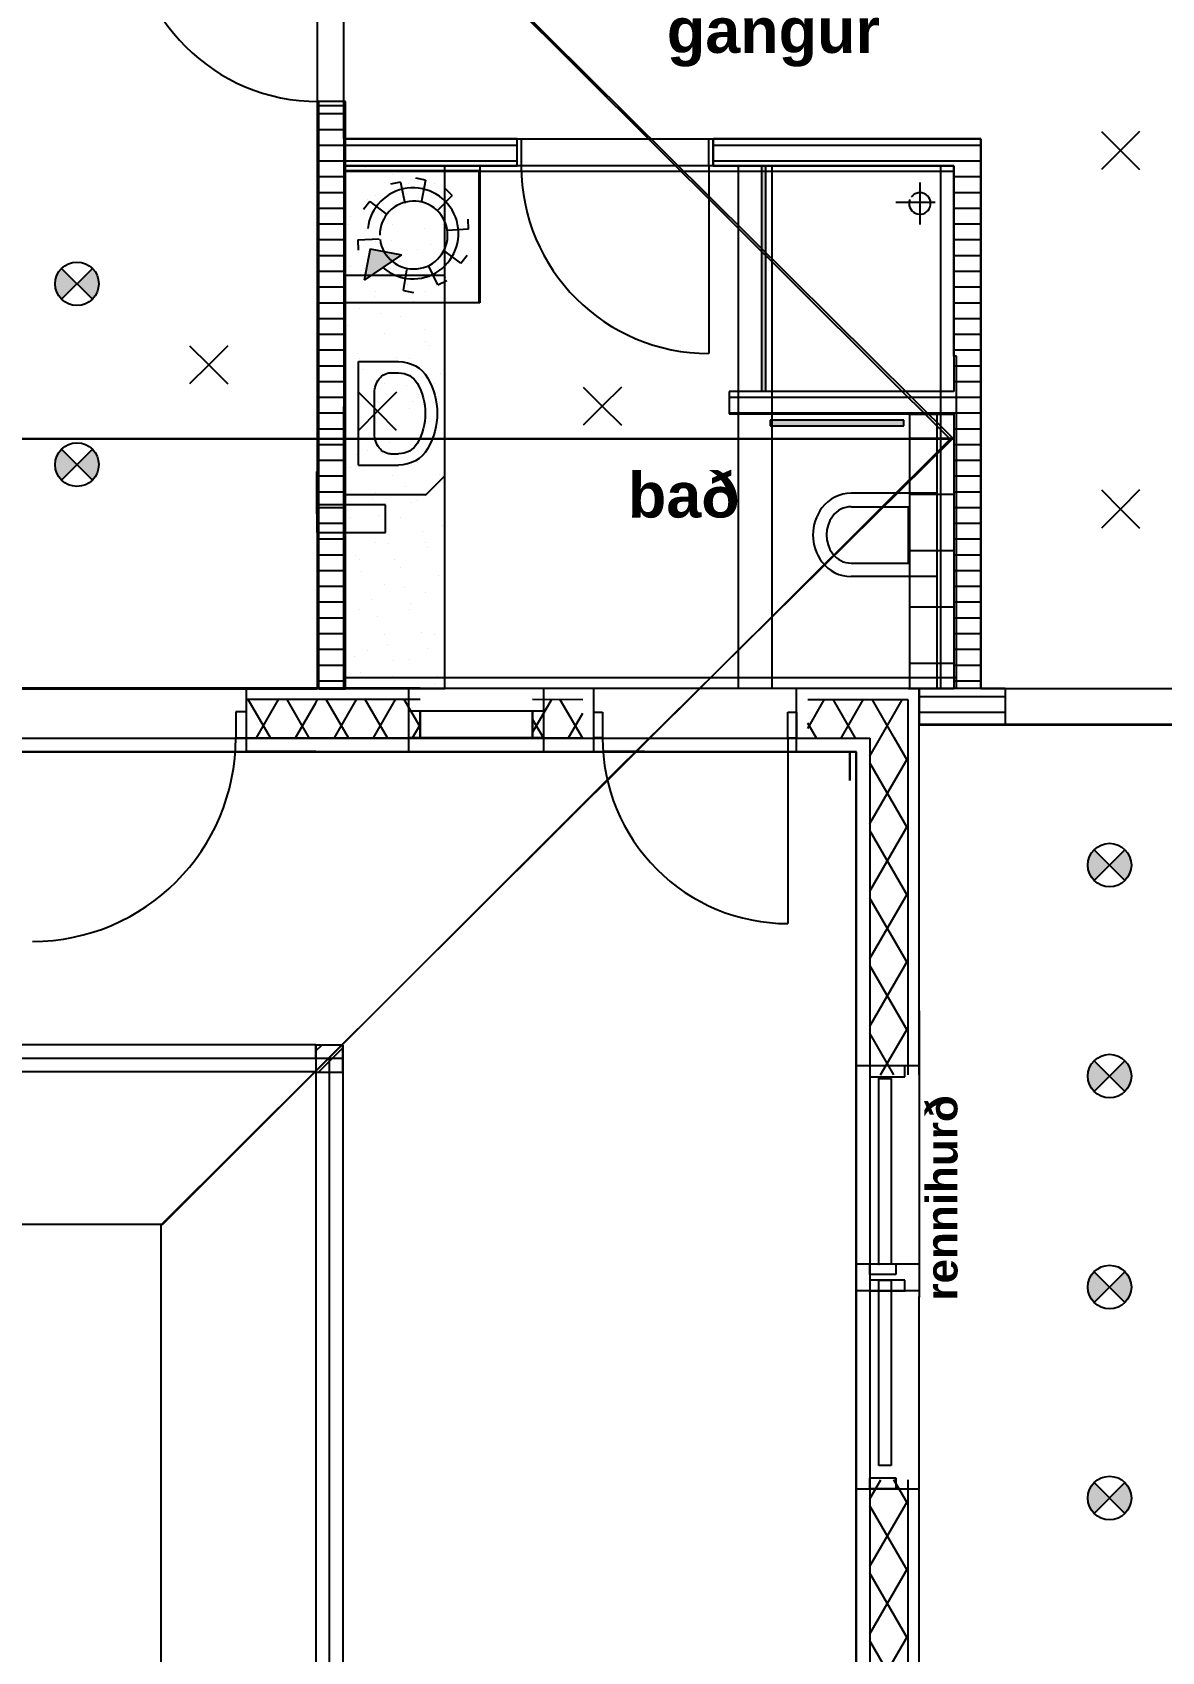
# Model space of a CAD drawing. Header units: millimetres. Extents: x -242231 to 419123, y -2399 to 525285.
# Drawn here: x -109535 to -104519, y 42286 to 49481 of the extents above; entities that cross this region are included whole.
import ezdxf

# ---------------------------------------------------------------- set-up
doc = ezdxf.new("R2010")
doc.units = ezdxf.units.MM
for name, color, linetype in [('Grunnur', 252, 'Continuous'), ('R-TAKN-LAGSPENNA', 7, 'Continuous'), ('TAKN', 7, 'Continuous')]:
    doc.layers.add(name, color=color, linetype=linetype)
doc.styles.add('GENERATED_STYLE_1', font='swissb.ttf')

msp = doc.modelspace()

# ---------------------------------------------------------------- hatches: boundary and pattern name
at = {"layer": 'Grunnur', "linetype": 'Continuous'}
for points in [[(-106277.844, 48888.869), (-106277.844, 47885.561), (-106294.719, 47885.561), (-106294.719, 48888.869)], [(-108034.26, 48519.505), (-107895.365, 48492.893), (-108060.873, 48380.611)], [(-105664.127, 47758.706), (-106257.025, 47758.706), (-106257.025, 47733.611), (-105664.127, 47733.611)]]:
    msp.add_hatch(color=256, dxfattribs=at).paths.add_polyline_path(points, flags=0)
at = {"layer": 'TAKN'}
h = msp.add_hatch(color=7, dxfattribs=at)
h.dxf.hatch_style = 1
h.paths.add_polyline_path([(-109268.293, 48432.502), (-109336.746, 48364.106), (-109268.293, 48295.709, 0.19880539), (-109239.979, 48364.106, 0.19880539)])
h.paths.add_polyline_path([(-109405.199, 48432.502, 0.19880539), (-109433.513, 48364.106, 0.19880539), (-109405.199, 48295.709), (-109336.746, 48364.106)])
h = msp.add_hatch(color=7, dxfattribs=at)
h.dxf.hatch_style = 1
h.paths.add_polyline_path([(-109268.291, 47628.984), (-109336.744, 47560.588), (-109268.291, 47492.191, 0.19880539), (-109239.977, 47560.588, 0.19880539)])
h.paths.add_polyline_path([(-109405.197, 47628.984, 0.19880539), (-109433.512, 47560.588, 0.19880539), (-109405.197, 47492.191), (-109336.744, 47560.588)])
h = msp.add_hatch(color=7, dxfattribs=at)
h.dxf.hatch_style = 1
h.paths.add_polyline_path([(-104681.547, 45849.647), (-104750, 45781.25), (-104681.547, 45712.853, 0.19880539), (-104653.233, 45781.25, 0.19880539)])
h.paths.add_polyline_path([(-104818.453, 45849.647, 0.19880539), (-104846.767, 45781.25, 0.19880539), (-104818.453, 45712.853), (-104750, 45781.25)])
h = msp.add_hatch(color=7, dxfattribs=at)
h.dxf.hatch_style = 1
h.paths.add_polyline_path([(-104681.547, 44912.147), (-104750, 44843.75), (-104681.547, 44775.353, 0.19880539), (-104653.233, 44843.75, 0.19880539)])
h.paths.add_polyline_path([(-104818.453, 44912.147, 0.19880539), (-104846.767, 44843.75, 0.19880539), (-104818.453, 44775.353), (-104750, 44843.75)])
h = msp.add_hatch(color=7, dxfattribs=at)
h.dxf.hatch_style = 1
h.paths.add_polyline_path([(-104681.547, 43974.647), (-104750, 43906.25), (-104681.547, 43837.853, 0.19880539), (-104653.233, 43906.25, 0.19880539)])
h.paths.add_polyline_path([(-104818.453, 43974.647, 0.19880539), (-104846.767, 43906.25, 0.19880539), (-104818.453, 43837.853), (-104750, 43906.25)])
h = msp.add_hatch(color=7, dxfattribs=at)
h.dxf.hatch_style = 1
h.paths.add_polyline_path([(-104681.547, 43037.147), (-104750, 42968.75), (-104681.547, 42900.353, 0.19880539), (-104653.233, 42968.75, 0.19880539)])
h.paths.add_polyline_path([(-104818.453, 43037.147, 0.19880539), (-104846.767, 42968.75, 0.19880539), (-104818.453, 42900.353), (-104750, 42968.75)])

# ---------------------------------------------------------------- linework, layer by layer
at = {"layer": 'Grunnur', "linetype": 'Continuous'}
for p, q in [((-108933.43, 51136.084), (-105457.406, 47674.27)), ((-105442.651, 47675.627), (-108923.389, 51127.664)), ((-108268.535, 46565.039), (-108268.535, 50205.488)), ((-108152.166, 50205.482), (-108152.166, 49008.09)), ((-108144.63, 49174.021), (-108264.63, 49174.021)), ((-108264.63, 49174.021), (-108264.63, 49156.021)), ((-108264.63, 49156.021), (-108264.63, 46565.039)), ((-108264.63, 49156.021), (-108144.63, 49156.021)), ((-108264.63, 49156.021), (-108144.63, 49156.021)), ((-108144.63, 49156.021), (-108144.63, 49174.021)), ((-108144.63, 46565.039), (-108144.63, 49156.021)), ((-108264.63, 49120.213), (-108144.63, 49120.213)), ((-108264.63, 49050.213), (-108144.63, 49050.213)), ((-108152.166, 49008.09), (-105321.624, 49008.09)), ((-107381.509, 49008.345), (-108150.789, 49008.345)), ((-108150.789, 49008.345), (-108150.789, 48888.345)), ((-107381.509, 49008.345), (-107363.509, 49008.345)), ((-107381.509, 48888.345), (-107381.509, 49008.345)), ((-107381.509, 48888.345), (-107381.509, 49008.345)), ((-107363.509, 49008.345), (-107363.509, 48888.345)), ((-106529.509, 48888.345), (-106529.509, 49008.345)), ((-106529.509, 49008.345), (-106511.509, 49008.345)), ((-105321.609, 49008.345), (-106511.509, 49008.345)), ((-106511.509, 49008.345), (-106511.509, 48888.345)), ((-106511.509, 48888.345), (-106511.509, 49008.345)), ((-105321.624, 49008.09), (-105321.609, 47894.699)), ((-105321.609, 46567.004), (-105321.609, 49008.345)), ((-108264.63, 48980.213), (-108144.63, 48980.213)), ((-108150.789, 48980.213), (-107381.509, 48980.213)), ((-106511.509, 48980.213), (-105349.74, 48980.213)), ((-105349.74, 48980.213), (-105321.609, 48980.213)), ((-108264.63, 48910.213), (-108144.63, 48910.213)), ((-108150.789, 48910.213), (-107381.509, 48910.213)), ((-105441.277, 48888.345), (-108150.789, 48888.345)), ((-108150.789, 48888.345), (-108150.789, 47818.934)), ((-108150.789, 48888.345), (-108150.789, 46566.53)), ((-107702.614, 48888.345), (-108150.789, 48888.345)), ((-108150.789, 48888.345), (-107381.509, 48888.345)), ((-105441.277, 48863.513), (-108150.789, 48863.513)), ((-108145.988, 48867.203), (-107551.298, 48867.203)), ((-108145.988, 48278.844), (-108145.988, 48867.203)), ((-108145.92, 48888.345), (-107547.313, 48888.345)), ((-108145.92, 48278.887), (-108145.92, 48888.345)), ((-108056.178, 48879.427), (-108056.178, 48879.427)), ((-107714.686, 48862.185), (-107714.686, 48862.185)), ((-107702.614, 48391.148), (-107702.614, 48888.345)), ((-107551.298, 48867.203), (-107551.298, 48278.844)), ((-107547.313, 48888.345), (-107547.313, 48278.887)), ((-107363.509, 48888.345), (-107381.509, 48888.345)), ((-106511.509, 48888.345), (-106529.509, 48888.345)), ((-106529.509, 48888.345), (-106529.509, 48054.345)), ((-106511.509, 48910.213), (-105419.74, 48910.213)), ((-106511.509, 48888.345), (-105441.609, 48888.345)), ((-106400.318, 48888.345), (-106400.318, 46566.612)), ((-106294.719, 47885.561), (-106294.719, 48888.869)), ((-106294.719, 48888.869), (-106277.844, 48888.869)), ((-106277.844, 48888.869), (-106277.844, 47885.561)), ((-106250.318, 48888.345), (-106250.318, 46566.612)), ((-105500.318, 48888.345), (-105500.318, 46566.612)), ((-105441.609, 48888.345), (-105441.609, 47884.821)), ((-105441.279, 48042.287), (-105441.277, 48888.345)), ((-105419.74, 48910.213), (-105321.609, 48910.213)), ((-108264.63, 48840.213), (-108144.63, 48840.213)), ((-107900.147, 48815.15), (-107944.586, 48806.699)), ((-107935.051, 48848.545), (-107935.051, 48848.545)), ((-107900.147, 48815.15), (-107880.566, 48722.766)), ((-107862.688, 48808.316), (-107862.688, 48808.316)), ((-107788.07, 48824.106), (-107832.197, 48834.055)), ((-107788.07, 48824.106), (-107806.907, 48731.567)), ((-107749.436, 48811.422), (-107749.436, 48811.422)), ((-107670.298, 48757.023), (-107702.135, 48789.157)), ((-105592.819, 48813.646), (-105592.819, 48628.046)), ((-105441.609, 48840.213), (-105321.609, 48840.213)), ((-108264.63, 48770.213), (-108144.63, 48770.213)), ((-108035.514, 48730.009), (-108063.905, 48694.793)), ((-108046.42, 48737.176), (-108046.42, 48737.176)), ((-108035.514, 48730.009), (-107960.769, 48672.291)), ((-108010.69, 48754.448), (-108010.69, 48754.448)), ((-107836.353, 48735.96), (-107836.353, 48735.96)), ((-107823.682, 48737.176), (-107823.682, 48737.176)), ((-107670.298, 48757.023), (-107735.978, 48689.167)), ((-105524.853, 48724.767), (-105699.996, 48724.767)), ((-105441.609, 48770.213), (-105321.609, 48770.213)), ((-108264.63, 48700.213), (-108144.63, 48700.213)), ((-108120.667, 48662.93), (-108120.667, 48662.93)), ((-107984.354, 48682.092), (-107984.354, 48682.092)), ((-107597.442, 48606.706), (-107599.115, 48651.909)), ((-105441.609, 48700.213), (-105321.609, 48700.213)), ((-108264.63, 48630.213), (-108144.63, 48630.213)), ((-108132.356, 48628.224), (-108132.356, 48628.224)), ((-107935.051, 48625.807), (-107935.051, 48625.807)), ((-107790.864, 48610.981), (-107790.864, 48610.981)), ((-107712.312, 48625.807), (-107712.312, 48625.807)), ((-107597.442, 48606.706), (-107691.72, 48601.239)), ((-105441.609, 48630.213), (-105321.609, 48630.213)), ((-108264.63, 48560.213), (-108144.63, 48560.213)), ((-108089.403, 48558.789), (-107995.137, 48564.474)), ((-108089.403, 48558.789), (-108087.626, 48513.589)), ((-108086.867, 48503.245), (-108086.867, 48503.245)), ((-108034.26, 48519.505), (-108060.873, 48380.611)), ((-107895.365, 48492.893), (-108060.873, 48380.611)), ((-108034.26, 48519.505), (-107895.365, 48492.893)), ((-108009.297, 48551.56), (-108009.297, 48551.56)), ((-107938.865, 48557.113), (-107938.865, 48557.113)), ((-107823.682, 48514.437), (-107823.682, 48514.437)), ((-107764.528, 48538.625), (-107764.528, 48538.625)), ((-107630.961, 48455.707), (-107706.948, 48511.781)), ((-105441.609, 48560.213), (-105321.609, 48560.213)), ((-108264.63, 48490.213), (-108144.63, 48490.213)), ((-108120.667, 48440.191), (-108120.667, 48440.191)), ((-108060.531, 48430.888), (-108060.531, 48430.888)), ((-107912.53, 48484.756), (-107912.53, 48484.756)), ((-107897.928, 48440.191), (-107897.928, 48440.191)), ((-107887.005, 48333.78), (-107871.078, 48426.863)), ((-107734.412, 48359.857), (-107775.297, 48444.984)), ((-107630.961, 48455.707), (-107603.346, 48491.534)), ((-105441.609, 48490.213), (-105321.609, 48490.213)), ((-108264.63, 48420.213), (-108144.63, 48420.213)), ((-108264.63, 48350.213), (-108144.63, 48350.213)), ((-108150.789, 48400.619), (-108150.789, 47427.209)), ((-107702.332, 48400.619), (-108150.789, 48400.619)), ((-108150.789, 48400.619), (-108150.789, 46566.821)), ((-107911.777, 48400.619), (-108150.789, 48400.619)), ((-107867.041, 48359.777), (-107867.041, 48359.777)), ((-107867.041, 48359.777), (-107867.041, 48359.777)), ((-107734.412, 48359.857), (-107693.235, 48378.583)), ((-107719.04, 48413.646), (-107719.04, 48413.646)), ((-107712.312, 48403.068), (-107712.312, 48403.068)), ((-107703.066, 47510.758), (-107703.066, 48391.597)), ((-107703.066, 48391.597), (-107702.332, 48390.868)), ((-107703.066, 47514.651), (-107703.066, 48391.597)), ((-107703.066, 48391.597), (-107702.614, 48391.148)), ((-107702.332, 48390.868), (-107702.332, 48400.619)), ((-105441.609, 48420.213), (-105321.609, 48420.213)), ((-105441.609, 48350.213), (-105321.609, 48350.213)), ((-108264.63, 48280.213), (-108144.63, 48280.213)), ((-107551.298, 48278.844), (-108145.988, 48278.844)), ((-107547.313, 48278.887), (-108145.92, 48278.887)), ((-108015.043, 48305.909), (-108015.043, 48305.909)), ((-108015.043, 48305.909), (-108015.043, 48305.909)), ((-108009.297, 48328.822), (-108009.297, 48328.822)), ((-108009.297, 48328.822), (-108009.297, 48328.822)), ((-107887.005, 48333.78), (-107842.588, 48325.219)), ((-107840.706, 48287.421), (-107840.706, 48287.421)), ((-107840.706, 48287.421), (-107840.706, 48287.421)), ((-107786.559, 48328.822), (-107786.559, 48328.822)), ((-107786.559, 48328.822), (-107786.559, 48328.822)), ((-105441.609, 48280.213), (-105321.609, 48280.213)), ((-108264.63, 48210.213), (-108144.63, 48210.213)), ((-108083.544, 48254.576), (-108083.544, 48254.576)), ((-108083.544, 48254.576), (-108083.544, 48254.576)), ((-107988.707, 48233.553), (-107988.707, 48233.553)), ((-107988.707, 48233.553), (-107988.707, 48233.553)), ((-107897.928, 48217.452), (-107897.928, 48217.452)), ((-107897.928, 48217.452), (-107897.928, 48217.452)), ((-105441.609, 48210.213), (-105321.609, 48210.213)), ((-108264.63, 48140.213), (-108144.63, 48140.213)), ((-108136.709, 48179.685), (-108136.709, 48179.685)), ((-108136.709, 48179.685), (-108136.709, 48179.685)), ((-107972.174, 48143.206), (-107972.174, 48143.206)), ((-107972.174, 48143.206), (-107972.174, 48143.206)), ((-107795.217, 48162.442), (-107795.217, 48162.442)), ((-107795.217, 48162.442), (-107795.217, 48162.442)), ((-105441.609, 48140.213), (-105321.609, 48140.213)), ((-108264.63, 48070.213), (-108144.63, 48070.213)), ((-107786.559, 48106.083), (-107786.559, 48106.083)), ((-107786.559, 48106.083), (-107786.559, 48106.083)), ((-107768.881, 48090.086), (-107768.881, 48090.086)), ((-107768.881, 48090.086), (-107768.881, 48090.086)), ((-105441.609, 48070.213), (-105321.609, 48070.213)), ((-108264.63, 48000.213), (-108144.63, 48000.213)), ((-108091.22, 48054.706), (-108091.22, 48054.706)), ((-108091.22, 48054.706), (-108091.22, 48054.706)), ((-108086.777, 48018.496), (-107908.595, 48018.496)), ((-108086.777, 47558.506), (-108086.777, 48018.496)), ((-108083.544, 48031.837), (-108083.544, 48031.837)), ((-108083.544, 48031.837), (-108083.544, 48031.837)), ((-107916.883, 48036.217), (-107916.883, 48036.217)), ((-107916.883, 48036.217), (-107916.883, 48036.217)), ((-107860.805, 48031.837), (-107860.805, 48031.837)), ((-107860.805, 48031.837), (-107860.805, 48031.837)), ((-105441.609, 48000.213), (-105321.609, 48000.213)), ((-105430.294, 48042.287), (-105441.279, 48042.287)), ((-105430.294, 46566.612), (-105430.294, 48042.287)), ((-108264.63, 47930.213), (-108144.63, 47930.213)), ((-108064.885, 47982.349), (-108064.885, 47982.349)), ((-108064.885, 47982.349), (-108064.885, 47982.349)), ((-107972.174, 47920.468), (-107972.174, 47920.468)), ((-107972.174, 47920.468), (-107972.174, 47920.468)), ((-107944.231, 47968.501), (-107908.595, 47968.501)), ((-107749.436, 47920.468), (-107749.436, 47920.468)), ((-107749.436, 47920.468), (-107749.436, 47920.468)), ((-107723.393, 47965.106), (-107723.393, 47965.106)), ((-107723.393, 47965.106), (-107723.393, 47965.106)), ((-105441.609, 47930.213), (-105321.609, 47930.213)), ((-108264.63, 47860.213), (-108144.63, 47860.213)), ((-108046.42, 47846.221), (-108046.42, 47846.221)), ((-108046.42, 47846.221), (-108046.42, 47846.221)), ((-108019.396, 47857.37), (-108019.396, 47857.37)), ((-108019.396, 47857.37), (-108019.396, 47857.37)), ((-108015, 47879.601), (-108014.974, 47879.601)), ((-108014.974, 47697.401), (-108014.974, 47879.601)), ((-107871.394, 47911.238), (-107871.394, 47911.238)), ((-107871.394, 47911.238), (-107871.394, 47911.238)), ((-106439.511, 47885.591), (-106439.589, 47785.591)), ((-106439.531, 47860.213), (-105441.609, 47860.213)), ((-105441.609, 47884.821), (-106439.511, 47885.591)), ((-106277.844, 47885.561), (-106294.719, 47885.561)), ((-105441.609, 47860.213), (-105321.609, 47860.213)), ((-105321.609, 47894.699), (-105321.609, 46565.727)), ((-108264.63, 47790.213), (-108144.63, 47790.213)), ((-108150.789, 47818.934), (-108152.466, 47818.934)), ((-108152.466, 47818.934), (-108152.466, 46566.612)), ((-107993.06, 47785.014), (-107993.06, 47785.014)), ((-107993.06, 47785.014), (-107993.06, 47785.014)), ((-107860.805, 47809.098), (-107860.805, 47809.098)), ((-107860.805, 47809.098), (-107860.805, 47809.098)), ((-107845.059, 47838.882), (-107845.059, 47838.882)), ((-107845.059, 47838.882), (-107845.059, 47838.882)), ((-106439.589, 47785.591), (-105441.609, 47784.821)), ((-106439.585, 47790.213), (-105441.609, 47790.213)), ((-105636.992, 46564.827), (-105636.992, 47785.271)), ((-105636.992, 47785.271), (-105441.609, 47785.271)), ((-105516.63, 47785.271), (-105516.63, 46564.738)), ((-105441.609, 47790.213), (-105321.609, 47790.213)), ((-105441.609, 47785.271), (-105441.609, 46564.682)), ((-105441.609, 47784.821), (-105441.609, 46567.004)), ((-108264.63, 47720.213), (-108144.63, 47720.213)), ((-108141.062, 47731.146), (-108141.062, 47731.146)), ((-108141.062, 47731.146), (-108141.062, 47731.146)), ((-107935.051, 47734.852), (-107935.051, 47734.852)), ((-107935.051, 47734.852), (-107935.051, 47734.852)), ((-107799.57, 47713.903), (-107799.57, 47713.903)), ((-107799.57, 47713.903), (-107799.57, 47713.903)), ((-105664.127, 47758.706), (-106257.025, 47758.706)), ((-106257.025, 47758.706), (-106257.025, 47733.611)), ((-106257.025, 47733.611), (-105664.127, 47733.611)), ((-105664.127, 47733.611), (-105664.127, 47758.706)), ((-105441.609, 47720.213), (-105321.609, 47720.213)), ((-105447.339, 47675.627), (-114660.127, 47675.627)), ((-114660.127, 47675.627), (-105442.651, 47675.627)), ((-105457.406, 47674.27), (-108964.055, 44181.827)), ((-108264.63, 47650.213), (-108144.63, 47650.213)), ((-107947.572, 47660.035), (-107947.572, 47660.035)), ((-107947.572, 47660.035), (-107947.572, 47660.035)), ((-107773.235, 47641.547), (-107773.235, 47641.547)), ((-107773.235, 47641.547), (-107773.235, 47641.547)), ((-107749.436, 47697.729), (-107749.436, 47697.729)), ((-107749.436, 47697.729), (-107749.436, 47697.729)), ((-106944.289, 46197.512), (-105447.339, 47675.627)), ((-105441.609, 47677.136), (-105636.992, 47677.136)), ((-105441.609, 47650.213), (-105321.609, 47650.213)), ((-108264.63, 47580.213), (-108144.63, 47580.213)), ((-108095.573, 47606.166), (-108095.573, 47606.166)), ((-108095.573, 47606.166), (-108095.573, 47606.166)), ((-108086.777, 47558.506), (-107908.595, 47558.506)), ((-108046.42, 47623.483), (-108046.42, 47623.483)), ((-108046.42, 47623.483), (-108046.42, 47623.483)), ((-107944.231, 47608.501), (-107908.595, 47608.501)), ((-107921.236, 47587.678), (-107921.236, 47587.678)), ((-107921.236, 47587.678), (-107921.236, 47587.678)), ((-107823.682, 47623.483), (-107823.682, 47623.483)), ((-107823.682, 47623.483), (-107823.682, 47623.483)), ((-105441.609, 47580.213), (-105321.609, 47580.213)), ((-108271.034, 47342.32), (-108271.034, 47529.82)), ((-108264.63, 47510.213), (-108144.63, 47510.213)), ((-108120.667, 47549.237), (-108120.667, 47549.237)), ((-108120.667, 47549.237), (-108120.667, 47549.237)), ((-108069.238, 47533.81), (-108069.238, 47533.81)), ((-108069.238, 47533.81), (-108069.238, 47533.81)), ((-107935.051, 47512.113), (-107935.051, 47512.113)), ((-107935.051, 47512.113), (-107935.051, 47512.113)), ((-107789.056, 47425.342), (-107703.066, 47510.758)), ((-107727.746, 47516.567), (-107727.746, 47516.567)), ((-107727.746, 47516.567), (-107727.746, 47516.567)), ((-107712.312, 47512.113), (-107712.312, 47512.113)), ((-107712.312, 47512.113), (-107712.312, 47512.113)), ((-107703.107, 47514.611), (-107703.066, 47514.651)), ((-107703.107, 46566.53), (-107703.107, 47514.611)), ((-105441.609, 47510.213), (-105321.609, 47510.213)), ((-108264.63, 47440.213), (-108144.63, 47440.213)), ((-108150.789, 47427.209), (-107789.056, 47427.209)), ((-108009.297, 47437.867), (-108009.297, 47437.867)), ((-108009.297, 47437.867), (-108009.297, 47437.867)), ((-107875.747, 47462.699), (-107875.747, 47462.699)), ((-107875.747, 47462.699), (-107875.747, 47462.699)), ((-107789.056, 47427.209), (-107789.056, 47425.342)), ((-105517.61, 47433.268), (-105897.61, 47433.268)), ((-105441.609, 47427.136), (-105636.992, 47427.136)), ((-105517.61, 47433.268), (-105517.61, 47063.234)), ((-105441.609, 47440.213), (-105321.609, 47440.213)), ((-107966.651, 47382.012), (-108271.034, 47382.012)), ((-108271.034, 47382.012), (-108271.034, 47259.705)), ((-108264.63, 47370.213), (-108144.63, 47370.213)), ((-108023.749, 47408.831), (-108023.749, 47408.831)), ((-107966.651, 47259.705), (-107966.651, 47382.012)), ((-107849.412, 47390.343), (-107849.412, 47390.343)), ((-107823.682, 47400.744), (-107823.682, 47400.744)), ((-105897.61, 47373.253), (-105642.61, 47373.253)), ((-105642.61, 47123.249), (-105642.61, 47373.253)), ((-105441.609, 47370.213), (-105321.609, 47370.213)), ((-108264.63, 47300.213), (-108144.63, 47300.213)), ((-108145.415, 47282.607), (-108145.415, 47282.607)), ((-108120.667, 47326.498), (-108120.667, 47326.498)), ((-107997.413, 47336.475), (-107997.413, 47336.475)), ((-107897.928, 47326.498), (-107897.928, 47326.498)), ((-107712.312, 47289.375), (-107712.312, 47289.375)), ((-105441.609, 47300.213), (-105321.609, 47300.213)), ((-108271.034, 47259.705), (-107966.651, 47259.705)), ((-108264.63, 47230.213), (-108144.63, 47230.213)), ((-108009.297, 47215.129), (-108009.297, 47215.129)), ((-107951.925, 47211.496), (-107951.925, 47211.496)), ((-107803.923, 47265.364), (-107803.923, 47265.364)), ((-107786.559, 47215.129), (-107786.559, 47215.129)), ((-105441.609, 47230.213), (-105321.609, 47230.213)), ((-108264.63, 47160.213), (-108144.63, 47160.213)), ((-108099.926, 47157.627), (-108099.926, 47157.627)), ((-108083.544, 47140.882), (-108083.544, 47140.882)), ((-107925.589, 47139.139), (-107925.589, 47139.139)), ((-107777.588, 47193.007), (-107777.588, 47193.007)), ((-105441.609, 47177.136), (-105636.992, 47177.136)), ((-105441.609, 47160.213), (-105321.609, 47160.213)), ((-108264.63, 47090.213), (-108144.63, 47090.213)), ((-108073.591, 47085.271), (-108073.591, 47085.271)), ((-107897.928, 47103.759), (-107897.928, 47103.759)), ((-107732.099, 47068.028), (-107732.099, 47068.028)), ((-105897.61, 47123.249), (-105642.61, 47123.249)), ((-105517.61, 47063.234), (-105897.61, 47063.234)), ((-105441.609, 47090.213), (-105321.609, 47090.213)), ((-108264.63, 47020.213), (-108144.63, 47020.213)), ((-107972.174, 47029.513), (-107972.174, 47029.513)), ((-107880.101, 47014.16), (-107880.101, 47014.16)), ((-107786.559, 46992.39), (-107786.559, 46992.39)), ((-107705.763, 46995.672), (-107705.763, 46995.672)), ((-105441.609, 47020.213), (-105321.609, 47020.213)), ((-108264.63, 46950.213), (-108144.63, 46950.213)), ((-108083.544, 46918.144), (-108083.544, 46918.144)), ((-108028.102, 46960.292), (-108028.102, 46960.292)), ((-107860.805, 46918.144), (-107860.805, 46918.144)), ((-107853.765, 46941.804), (-107853.765, 46941.804)), ((-105441.609, 46927.136), (-105636.992, 46927.136)), ((-105441.609, 46950.213), (-105321.609, 46950.213)), ((-108264.63, 46880.213), (-108144.63, 46880.213)), ((-108001.767, 46887.936), (-108001.767, 46887.936)), ((-105441.609, 46880.213), (-105321.609, 46880.213)), ((-108264.63, 46810.213), (-108144.63, 46810.213)), ((-108149.768, 46834.067), (-108149.768, 46834.067)), ((-107972.174, 46806.774), (-107972.174, 46806.774)), ((-107808.276, 46816.825), (-107808.276, 46816.825)), ((-107749.436, 46806.774), (-107749.436, 46806.774)), ((-105441.609, 46810.213), (-105321.609, 46810.213)), ((-108264.63, 46740.213), (-108144.63, 46740.213)), ((-108104.28, 46709.088), (-108104.28, 46709.088)), ((-108046.42, 46732.528), (-108046.42, 46732.528)), ((-107956.278, 46762.957), (-107956.278, 46762.957)), ((-107860.805, 46695.405), (-107860.805, 46695.405)), ((-107781.941, 46744.468), (-107781.941, 46744.468)), ((-105441.609, 46740.213), (-105321.609, 46740.213)), ((-108264.63, 46670.213), (-108144.63, 46670.213)), ((-108077.944, 46636.732), (-108077.944, 46636.732)), ((-107929.942, 46690.6), (-107929.942, 46690.6)), ((-105441.609, 46677.136), (-105636.992, 46677.136)), ((-105441.609, 46670.213), (-105321.609, 46670.213)), ((-108268.535, 46567.092), (-111689.79, 46567.092)), ((-111689.79, 46565.039), (-108268.535, 46565.039)), ((-108276.165, 46567.065), (-108583.616, 46566.838)), ((-108583.579, 46516.838), (-108583.616, 46566.838)), ((-107812.834, 46566.675), (-108276.165, 46567.065)), ((-108264.63, 46600.213), (-108144.63, 46600.213)), ((-108264.63, 46565.039), (-108144.63, 46565.039)), ((-105430.294, 46613.513), (-108152.466, 46613.513)), ((-108152.466, 46566.612), (-105430.294, 46566.612)), ((-108150.789, 46566.821), (-107911.777, 46566.821)), ((-108150.789, 46566.53), (-107703.107, 46566.53)), ((-107935.051, 46621.159), (-107935.051, 46621.159)), ((-107862.876, 46516.717), (-107862.834, 46566.717)), ((-107262.835, 46566.213), (-107862.834, 46566.717)), ((-107749.436, 46584.036), (-107749.436, 46584.036)), ((-107736.452, 46619.489), (-107736.452, 46619.489)), ((-107262.877, 46516.213), (-107262.835, 46566.213)), ((-107040.408, 46516.026), (-107040.366, 46566.026)), ((-106140.409, 46515.269), (-106140.367, 46565.269)), ((-105645.047, 46564.852), (-106090.367, 46565.227)), ((-105595.047, 46564.81), (-105645.047, 46564.852)), ((-105441.609, 46564.682), (-105636.992, 46564.827)), ((-105213.955, 46565.389), (-105595.447, 46565.349)), ((-105595.447, 46565.349), (-105595.43, 46405.349)), ((-105595.047, 44849.071), (-105595.047, 46564.81)), ((-105441.609, 46600.213), (-105321.609, 46600.213)), ((-105441.609, 46567.004), (-105321.609, 46567.004)), ((-105321.609, 46565.727), (-103809.923, 46565.72)), ((-105213.955, 46565.389), (-105213.938, 46405.389)), ((-108276.168, 46517.065), (-108583.579, 46516.838)), ((-108583.539, 46461.838), (-108583.579, 46516.838)), ((-108477.787, 46346.916), (-108575.895, 46516.844)), ((-108539.356, 46346.871), (-108441.165, 46516.943)), ((-108304.656, 46347.044), (-108402.764, 46516.971)), ((-108366.077, 46346.998), (-108276.169, 46502.724)), ((-108276.169, 46502.724), (-108267.893, 46517.058)), ((-107812.876, 46516.675), (-108276.168, 46517.065)), ((-108131.392, 46346.943), (-108229.59, 46517.025)), ((-108192.874, 46346.994), (-108094.772, 46516.912)), ((-107958.103, 46346.797), (-108056.3, 46516.88)), ((-108019.753, 46346.849), (-107921.651, 46516.766)), ((-107812.978, 46395.434), (-107883.011, 46516.734)), ((-107862.919, 46466.717), (-107862.876, 46516.717)), ((-107312.999, 46370.984), (-107229.167, 46516.184)), ((-107090.408, 46516.068), (-107312.877, 46516.255)), ((-107262.919, 46466.213), (-107262.877, 46516.213)), ((-107091.657, 46346.069), (-107189.854, 46516.151)), ((-107040.455, 46461.026), (-107040.408, 46516.026)), ((-106140.455, 46460.269), (-106140.409, 46515.269)), ((-106090.515, 46388.387), (-106017.32, 46515.165)), ((-105815.047, 46514.995), (-106090.409, 46515.227)), ((-105878.633, 46345.049), (-105976.83, 46515.131)), ((-105942.301, 46345.102), (-105844.199, 46515.02)), ((-105645.047, 46514.852), (-105815.047, 46514.995)), ((-105745.51, 46414.474), (-105803.541, 46514.986)), ((-105706.595, 46453.356), (-105671.078, 46514.874)), ((-105645.047, 46344.852), (-105645.047, 46514.852)), ((-105595.443, 46530.213), (-105213.951, 46530.213)), ((-108583.539, 46461.838), (-108631.539, 46461.803)), ((-108631.539, 46461.803), (-108631.454, 46346.803)), ((-108583.454, 46346.838), (-108583.539, 46461.838)), ((-108583.454, 46346.838), (-108583.539, 46461.838)), ((-107863.019, 46346.717), (-107862.919, 46466.717)), ((-107862.919, 46466.717), (-107812.919, 46466.675)), ((-107812.919, 46466.675), (-107813.019, 46346.675)), ((-107812.919, 46466.675), (-107312.919, 46466.255)), ((-107313.02, 46346.255), (-107312.919, 46466.255)), ((-107264.946, 46346.214), (-107312.95, 46429.359)), ((-107312.919, 46466.255), (-107262.919, 46466.213)), ((-107263.02, 46346.213), (-107262.919, 46466.213)), ((-107154.148, 46346.121), (-107090.459, 46456.435)), ((-107040.551, 46346.026), (-107040.455, 46461.026)), ((-107040.551, 46346.026), (-107040.455, 46461.026)), ((-107040.455, 46461.026), (-107002.455, 46460.994)), ((-107002.455, 46460.994), (-107002.551, 46345.994)), ((-106178.552, 46345.301), (-106178.455, 46460.301)), ((-106178.455, 46460.301), (-106140.455, 46460.269)), ((-106140.455, 46460.269), (-106140.552, 46345.269)), ((-106140.552, 46345.269), (-106140.455, 46460.269)), ((-106051.922, 46345.194), (-106090.496, 46412.006)), ((-105769.18, 46344.957), (-105706.595, 46453.356)), ((-105705.344, 46344.903), (-105745.51, 46414.474)), ((-105595.436, 46460.213), (-105213.944, 46460.213)), ((-105595.063, 46406.813), (-103917.623, 46406.824)), ((-105595.001, 43860.988), (-105595.063, 46406.813)), ((-114018.715, 46345.095), (-105815.34, 46345.095)), ((-108631.454, 46346.803), (-108583.454, 46346.838)), ((-108583.454, 46346.838), (-108276.177, 46347.065)), ((-108583.41, 46286.838), (-108583.454, 46346.838)), ((-108276.177, 46347.065), (-107813.019, 46346.675)), ((-107863.07, 46286.717), (-107863.019, 46346.717)), ((-107813.019, 46346.675), (-107863.019, 46346.717)), ((-107846.632, 46346.703), (-107812.97, 46405.007)), ((-107313.02, 46346.255), (-107813.019, 46346.675)), ((-107313.02, 46346.255), (-107090.551, 46346.068)), ((-107263.02, 46346.213), (-107313.02, 46346.255)), ((-107263.07, 46286.213), (-107263.02, 46346.213)), ((-107040.602, 46286.026), (-107040.551, 46346.026)), ((-107002.551, 46345.994), (-107040.551, 46346.026)), ((-106178.552, 46345.301), (-106179.244, 45521.301)), ((-106140.552, 46345.269), (-106178.552, 46345.301)), ((-106140.602, 46285.269), (-106140.552, 46345.269)), ((-106090.552, 46345.227), (-105815.047, 46344.995)), ((-105815.34, 46345.095), (-105815.34, 38250.627)), ((-105815.047, 46344.995), (-105815.047, 44849.071)), ((-105815.047, 46265.512), (-105769.18, 46344.957)), ((-105645.047, 46240.467), (-105705.344, 46344.903)), ((-105645.047, 44849.071), (-105645.047, 46344.852)), ((-105595.43, 46405.349), (-105213.938, 46405.389)), ((-100656.209, 46402.653), (-105595.063, 46402.653)), ((-105875.047, 46285.046), (-114078.831, 46285.046)), ((-114078.725, 46285.046), (-105904.216, 46285.046)), ((-105874.107, 46285.046), (-114078.644, 46285.046)), ((-108583.41, 46286.838), (-108276.18, 46287.064)), ((-108276.18, 46287.064), (-107813.07, 46286.675)), ((-107863.07, 46286.717), (-107263.07, 46286.213)), ((-107313.07, 46286.255), (-107090.602, 46286.068)), ((-106815.353, 46286.156), (-107002.853, 46286.156)), ((-106090.602, 46285.227), (-105875.047, 46285.046)), ((-105904.216, 46285.046), (-105904.216, 46157.647)), ((-105904.075, 46157.647), (-105904.216, 46285.046)), ((-105904.216, 46285.046), (-105875.047, 46285.046)), ((-105875.047, 46285.046), (-105875.047, 38190.643)), ((-105875.047, 46285.046), (-105875.047, 44849.071)), ((-105875.047, 38190.643), (-105875.047, 46285.046)), ((-105874.107, 38190.633), (-105874.107, 46285.046)), ((-108954.893, 44185.228), (-106944.289, 46197.512)), ((-105815.047, 45965.512), (-105645.047, 46259.961)), ((-105645.047, 45940.467), (-105815.047, 46234.915)), ((-105904.216, 46157.647), (-105904.075, 46157.647)), ((-105815.047, 45665.512), (-105645.047, 45959.961)), ((-105645.047, 45640.467), (-105815.047, 45934.915)), ((-105815.047, 45365.512), (-105645.047, 45659.961)), ((-105645.047, 45340.467), (-105815.047, 45634.915)), ((-105815.047, 45065.512), (-105645.047, 45359.961)), ((-105645.047, 45040.467), (-105815.047, 45334.915)), ((-105766.804, 44849.071), (-105645.047, 45059.961)), ((-113970.345, 44984.035), (-108276.18, 44983.927)), ((-108276.18, 44924.053), (-108276.18, 44983.927)), ((-108276.18, 44981.744), (-108276.18, 38310.633)), ((-108156.18, 44981.744), (-108276.18, 44981.744)), ((-108276.18, 44981.744), (-108276.18, 44861.744)), ((-108276.18, 44955.289), (-108249.725, 44981.744)), ((-108263.659, 44861.744), (-108156.18, 44969.223)), ((-108156.18, 44981.744), (-108156.18, 38310.633)), ((-108156.18, 44861.744), (-108156.18, 44981.744)), ((-105707.75, 44849.071), (-105815.047, 45034.915)), ((-113970.346, 44924.035), (-108216.18, 44923.926)), ((-108276.18, 44924.053), (-108156.18, 44924.053)), ((-108216.18, 44924.053), (-108216.18, 38190.633)), ((-108156.18, 44924.053), (-108156.18, 38190.633)), ((-113970.347, 44864.035), (-108276.18, 44863.927)), ((-108276.18, 44863.927), (-108276.18, 38190.633)), ((-108276.18, 44861.744), (-108156.18, 44861.744)), ((-105830.047, 44889.071), (-105880.047, 44889.071)), ((-105815.047, 44889.071), (-105830.047, 44889.071)), ((-105815.047, 44889.071), (-105815.047, 44841.071)), ((-105660.047, 44889.071), (-105815.047, 44889.071)), ((-105660.047, 44889.071), (-105815.047, 44889.071)), ((-105815.047, 44841.071), (-105660.047, 44841.071)), ((-105774.824, 44832.385), (-105719.67, 44832.385)), ((-105774.824, 44008.146), (-105774.824, 44832.385)), ((-105719.67, 44832.385), (-105719.67, 44008.146)), ((-105660.047, 44841.071), (-105660.047, 44889.071)), ((-105600.047, 44889.071), (-105660.047, 44889.071)), ((-114660.127, 44185.228), (-108954.893, 44185.228)), ((-108964.055, 44181.827), (-108964.055, 37609.541)), ((-105875.047, 44010.127), (-105815.047, 44010.127)), ((-105815.047, 43962.127), (-105815.047, 44010.127)), ((-105815.047, 44010.127), (-105700.047, 44010.127)), ((-105815.047, 44010.127), (-105700.047, 44010.127)), ((-105700.047, 43962.127), (-105815.047, 43962.127)), ((-105719.67, 44008.146), (-105774.824, 44008.146)), ((-105700.047, 44010.127), (-105700.047, 43962.127)), ((-105700.047, 44010.127), (-105645.047, 44010.127)), ((-105645.047, 44010.127), (-105595.047, 44010.127)), ((-105830.047, 43889.071), (-105880.047, 43889.071)), ((-105815.047, 43889.071), (-105830.047, 43889.071)), ((-105660.047, 43937.071), (-105815.047, 43937.071)), ((-105815.047, 43937.071), (-105815.047, 43889.071)), ((-105815.047, 43889.071), (-105660.047, 43889.071)), ((-105660.047, 43889.071), (-105815.047, 43889.071)), ((-105774.824, 43937.574), (-105719.67, 43937.574)), ((-105774.824, 43113.334), (-105774.824, 43937.574)), ((-105719.67, 43937.574), (-105719.67, 43113.334)), ((-105660.047, 43889.071), (-105660.047, 43937.071)), ((-105600.047, 43889.071), (-105660.047, 43889.071)), ((-105595.053, 38470.633), (-105595.038, 43864.088)), ((-105595.038, 43864.088), (-105595.001, 43860.988)), ((-105719.67, 43113.334), (-105774.824, 43113.334)), ((-105875.047, 43050.127), (-105875.047, 40735.914)), ((-105815.047, 43010.127), (-105815.047, 43058.127)), ((-105815.047, 43058.127), (-105700.047, 43058.127)), ((-105815.047, 43050.127), (-105815.047, 40735.914)), ((-105815.047, 42965.512), (-105766.194, 43050.127)), ((-105645.047, 42940.467), (-105708.36, 43050.127)), ((-105700.047, 43058.127), (-105700.047, 43010.127)), ((-105645.047, 40735.914), (-105645.047, 43050.127)), ((-105595.047, 40735.914), (-105595.047, 43050.127)), ((-105875.047, 43010.127), (-105815.047, 43010.127)), ((-105700.047, 43010.127), (-105815.047, 43010.127)), ((-105815.047, 43010.127), (-105700.047, 43010.127)), ((-105815.047, 42665.512), (-105645.047, 42959.961)), ((-105700.047, 43010.127), (-105645.047, 43010.127)), ((-105645.047, 43010.127), (-105595.047, 43010.127)), ((-105645.047, 42640.467), (-105815.047, 42934.915)), ((-105815.047, 42365.512), (-105645.047, 42659.961)), ((-105645.047, 42340.467), (-105815.047, 42634.915)), ((-105815.047, 42065.512), (-105645.047, 42359.961)), ((-105645.047, 42040.467), (-105815.047, 42334.915))]:
    msp.add_line(p, q, dxfattribs=at)
at = {"layer": 'Grunnur', "linetype": 'Continuous', "extrusion": (0, 0, -1)}
for p, q in [((-107813.019, 46346.675), (-107812.919, 46466.675)), ((-107812.919, 46466.675), (-107312.919, 46466.255)), ((-107312.919, 46466.255), (-107313.02, 46346.255)), ((-107313.02, 46346.255), (-107813.019, 46346.675))]:
    msp.add_line(p, q, dxfattribs=at)
at = {"layer": 'Grunnur', "linetype": 'Continuous'}
for centre, radius, start, end in [((-108264.63, 50008.021), 834, 180, 270), ((-106529.509, 48888.345), 834, 180, 270), ((-107844.114, 48588.083), 202.135, 228.4747283, 173.8533743), ((-107841.062, 48580.645), 150.761, 187.5563441, 180), ((-105592.819, 48720.846), 48.036, 158.762857, 142.5456606), ((-105897.61, 47270.751), 162.5, 90, 143.1301024), ((-105867.61, 47248.251), 200, 143.1301024, 216.8698966), ((-105897.61, 47270.751), 102.5, 90, 143.1301024), ((-105867.61, 47248.251), 140, 143.1301024, 216.8698966), ((-105897.61, 47225.751), 162.5, 216.8698976, 270), ((-105897.61, 47225.751), 102.5, 216.8698976, 270), ((-109535.454, 46346.138), 904, 270.0421474, 0.0421474), ((-106178.552, 46345.301), 824, 179.9518282, 269.9518282)]:
    msp.add_arc(centre, radius, start, end, dxfattribs=at)
at = {"layer": 'Grunnur', "linetype": 'Continuous', "extrusion": (0, 0, -1)}
for centre, major_axis, ratio, start_param, end_param in [((-107908.595, 47879.621), (-147.297, 0), 0.94285714, 1.57079633, 2.64461782), ((-107944.231, 47879.601), (0, 88.9), 0.7960467, 4.71238898, 6.28318531), ((-107908.595, 47879.621), (-94.267, 0), 0.94285714, 1.57079633, 2.64461782), ((-108086.777, 47788.501), (-296.97, 0), 0.94285714, 2.64461781, 3.63856749), ((-108086.777, 47788.501), (-350, 0), 0.94285714, 2.64461781, 3.63856749), ((-107944.231, 47697.401), (0, 88.9), 0.7960467, 3.14159265, 4.71238898), ((-107908.595, 47697.381), (-94.267, 0), 0.94285714, 3.63856748, 4.71238898), ((-107908.595, 47697.381), (-147.297, 0), 0.94285714, 3.63856748, 4.71238898)]:
    msp.add_ellipse(centre, major_axis=major_axis, ratio=ratio, start_param=start_param, end_param=end_param, dxfattribs=at)
at = {"layer": 'Grunnur', "linetype": 'Continuous'}
for p in [(-108583.454, 46346.838), (-107863.019, 46346.717), (-107263.02, 46346.213), (-107040.551, 46346.026), (-106140.552, 46345.269), (-105774.824, 44832.385), (-105660.047, 44889.071), (-105815.047, 44010.127), (-105774.824, 44008.146), (-105660.047, 43889.071), (-105815.047, 43010.127)]:
    msp.add_point(p, dxfattribs=at)
at = {"layer": 'R-TAKN-LAGSPENNA', "color": 7, "linetype": 'Continuous', "lineweight": 25}
for p, q in [((-104786.163, 49041.4), (-104701.31, 48956.547)), ((-104616.457, 49041.4), (-104701.31, 48956.547)), ((-104701.31, 48956.547), (-104786.163, 48871.695)), ((-104701.31, 48956.547), (-104616.457, 48871.695)), ((-108836.257, 48088.629), (-108751.404, 48003.776)), ((-108666.551, 48088.629), (-108751.404, 48003.776)), ((-108751.404, 48003.776), (-108836.257, 47918.923)), ((-108751.404, 48003.776), (-108666.551, 47918.923)), ((-108086.777, 47675.627), (-108086.777, 47919.298)), ((-108001.924, 47797.463), (-108086.777, 47882.316)), ((-107917.071, 47882.316), (-108001.924, 47797.463)), ((-107088.188, 47905.274), (-107003.335, 47820.421)), ((-106918.482, 47905.274), (-107003.335, 47820.421)), ((-108001.924, 47797.463), (-108086.777, 47712.61)), ((-107917.071, 47712.61), (-108001.924, 47797.463)), ((-107003.335, 47820.421), (-107088.188, 47735.568)), ((-107003.335, 47820.421), (-106918.482, 47735.568)), ((-104786.364, 47448.056), (-104701.511, 47363.203)), ((-104616.658, 47448.056), (-104701.511, 47363.203)), ((-104701.511, 47363.203), (-104786.364, 47278.35)), ((-104701.511, 47363.203), (-104616.658, 47278.35))]:
    msp.add_line(p, q, dxfattribs=at)
at = {"layer": 'TAKN', "color": 7, "lineweight": 25}
for p, q in [((-109268.293, 48432.502), (-109405.199, 48295.709)), ((-109405.199, 48432.502), (-109268.293, 48295.709)), ((-109268.291, 47628.984), (-109405.197, 47492.191)), ((-109405.197, 47628.984), (-109268.291, 47492.191)), ((-104681.547, 45849.647), (-104818.453, 45712.853)), ((-104818.453, 45849.647), (-104681.547, 45712.853)), ((-104681.547, 44912.147), (-104818.453, 44775.353)), ((-104818.453, 44912.147), (-104681.547, 44775.353)), ((-104681.547, 43974.647), (-104818.453, 43837.853)), ((-104818.453, 43974.647), (-104681.547, 43837.853)), ((-104681.547, 43037.147), (-104818.453, 42900.353)), ((-104818.453, 43037.147), (-104681.547, 42900.353))]:
    msp.add_line(p, q, dxfattribs=at)
at = {"layer": 'TAKN', "color": 7}
for centre in [(-109336.746, 48364.106), (-109336.744, 47560.588), (-104750, 45781.25), (-104750, 44843.75), (-104750, 43906.25), (-104750, 42968.75)]:
    msp.add_circle(centre, 96.767, dxfattribs=at)

# ---------------------------------------------------------------- texts
at = {"layer": 'Grunnur', "linetype": 'Continuous', "style": 'GENERATED_STYLE_1'}
for s, height, p in [('gangur', 199.9999, (-106716.583, 49390.004)), ('bað', 200, (-106889.63, 47325.444))]:
    msp.add_text(s, height=height, dxfattribs=at).set_placement(p)
msp.add_text('rennihurð', height=140, rotation=90, dxfattribs=at).set_placement((-105425.561, 43846.154))

doc.saveas('drawing.dxf')
